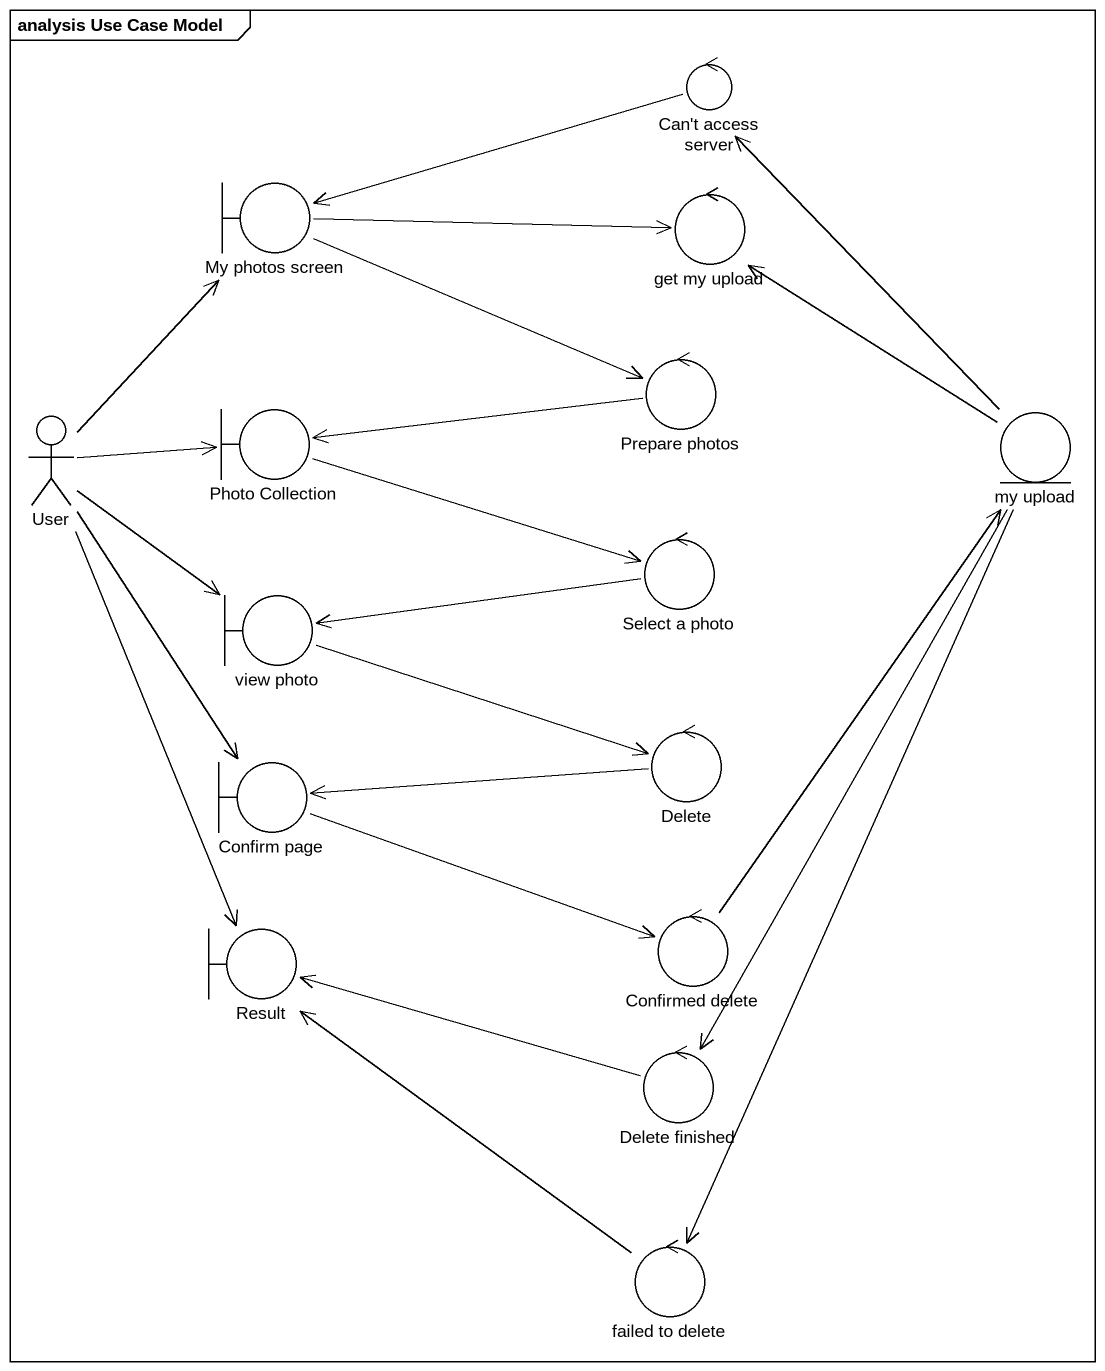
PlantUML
@startuml
mainframe analysis Use Case Model
control "Can't access server" as Can_t_access_server
boundary "My photos screen" as My_photos_screen
control "get my upload" as get_my_upload
control "Prepare photos" as Prepare_photos
actor User
boundary "Photo Collection" as Photo_Collection
entity "my upload" as my_upload
control "Select a photo" as Select_a_photo
boundary "view photo" as view_photo
boundary "Confirm page" as Confirm_page
control Delete
boundary Result
control "Confirmed delete" as Confirmed_delete
control "Delete finished" as Delete_finished
control "failed to delete" as failed_to_delete
Can_t_access_server -left-> My_photos_screen
My_photos_screen -right-> get_my_upload
My_photos_screen -right-> Prepare_photos
Prepare_photos -left-> Photo_Collection
User -up-> My_photos_screen
User -right-> Photo_Collection
User --> view_photo
User --> Confirm_page
User --> Result
Photo_Collection -right-> Select_a_photo
my_upload -up-> Can_t_access_server
my_upload -up-> get_my_upload
my_upload --> Delete_finished
my_upload --> failed_to_delete
Select_a_photo -left-> view_photo
view_photo -right-> Delete
Confirm_page -right-> Confirmed_delete
Delete -left-> Confirm_page
Confirmed_delete -up-> my_upload
Delete_finished -left-> Result
failed_to_delete -up-> Result
@enduml
